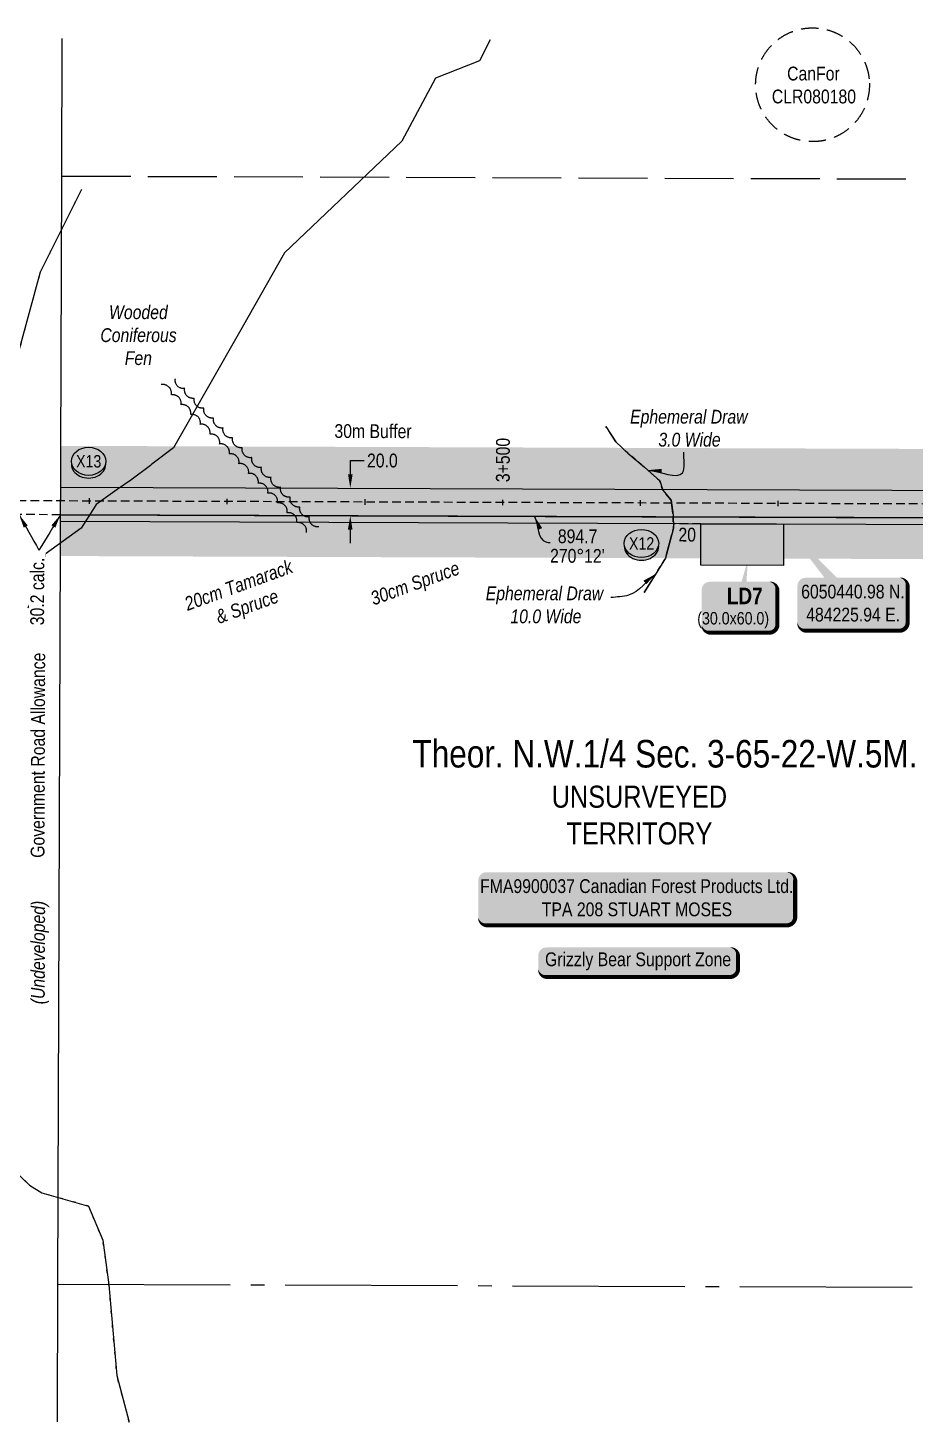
# Model space of a CAD drawing. Extents: x 482695 to 490591, y 6049436 to 6054495.
# Drawn here: x 483678 to 484321, y 6049789 to 6050801 of the extents above; entities that cross this region are included whole.
import ezdxf
from ezdxf.enums import TextEntityAlignment as Align

# ---------------------------------------------------------------- set-up
doc = ezdxf.new("R2010")
doc.units = 0
doc.header["$LTSCALE"] = 5
doc.header["$PDSIZE"] = 0.5
for name, pattern in [('0', [1, 1, 0]), ('foc-ACCESSROAD', [3.75, 2.5, -1.25]), ('foc-QUARTERLINE', [33, 25, -3, 2, -3]), ('foc-TIELINE', [1.875, 1.25, -0.625]), ('foc-TOPO-ephemeral', [6.25, 3.125, -0.625, 0.625, -0.625, 0.625, -0.625]), ('foc-TRAV', [1.875, 1.25, -0.625]), ('foc-UNSURVEYED', [12.5, 10, -2.5]), ('foc-WHEELTRACKS', [2, 0.4, -1.6])]:
    doc.linetypes.add(name, pattern=pattern)
doc.layers.get('Defpoints').update_dxf_attribs({"color": 9})
for name, color, linetype in [('C-SYMBOL', 7, 'Continuous'), ('CHAINAGE', 201, 'foc-TIELINE'), ('CHAINAGE-T', 201, 'Continuous'), ('DETAIL-T', 7, 'Continuous'), ('F-WS', 190, 'foc-ACCESSROAD'), ('L-AREAREQUIRED', 7, 'Continuous'), ('L-BD', 7, 'Continuous'), ('L-QSEC', 8, 'foc-QUARTERLINE'), ('L-ROAD-T', 7, 'Continuous'), ('L-SEC', 7, 'Continuous'), ('L-UNS-T', 3, 'Continuous'), ('L-USEC', 7, 'foc-UNSURVEYED'), ('P-BUFFER-H 30m', 51, 'Continuous'), ('P-BUFFER-T', 40, 'Continuous'), ('P-CROSSINGS', 250, 'Continuous'), ('P-PROPOSED', 10, 'Continuous'), ('P-PROPOSED-H', 21, 'Continuous'), ('P-TEMP-BLOCKS', 250, 'Continuous'), ('P-TEMP-H', 41, 'Continuous'), ('P-TEMP_WORKSPACE', 46, 'Continuous'), ('P-TRAV', 4, 'foc-TRAV'), ('P-TXT', 4, 'Continuous'), ('T-BUSH', 110, '0'), ('T-BUSH-T', 110, 'Continuous'), ('T-DRAW', 143, 'foc-TOPO-ephemeral'), ('T-TIE', 201, 'foc-TIELINE'), ('T-WATER', 160, 'Continuous'), ('T-WATER-P3', 160, 'foc-WHEELTRACKS'), ('WETLAND', 143, 'Continuous'), ('WETLAND-T', 146, 'Continuous')]:
    doc.layers.add(name, color=color, linetype=linetype)
for name, color, linetype, lineweight in [('F-WS-T', 190, 'Continuous', 9), ('T-TEXT', 48, 'Continuous', 18), ('T-TIE-T', 201, 'Continuous', 18)]:
    doc.layers.add(name, color=color, linetype=linetype, lineweight=lineweight)
doc.styles.add('100L', font='ARIALN.TTF', dxfattribs={"height": 11})
doc.styles.add('175L', font='ARIALN.TTF', dxfattribs={"height": 20})
doc.styles.add('80', font='ARIALN.TTF', dxfattribs={"height": 10})
doc.styles.add('80CG', font='ARIALN.TTF', dxfattribs={"height": 10})
doc.styles.add('80L', font='ARIALN.TTF', dxfattribs={"height": 10})
doc.styles.add('80LS', font='ARIALNI.TTF', dxfattribs={"height": 10})
doc.styles.add('BOLD', font='ARIALNB.TTF')
doc.styles.add('Crossing', font='ARIALN.TTF', dxfattribs={"height": 10})
doc.styles.add('foc-LtypeFont', font='ARIALN.TTF', dxfattribs={"height": 7.35})
doc.linetypes.add('foc-TOPO-flowdirection-NOLINE', pattern='A,0,[">",foc-LtypeFont,S=0.3,R=0,X=0,Y=-0.945],-20,[">",foc-LtypeFont,S=0.3,R=0,X=0,Y=-0.945],0', length=20)
doc.dimstyles.new('Compass 5 000', dxfattribs={"dimscale": 5, "dimtxt": 9, "dimasz": 2, "dimexe": 0.2, "dimexo": 0.0625, "dimgap": 0.5, "dimtad": 0, "dimtih": 1, "dimtoh": 1, "dimzin": 0, "dimdsep": 46, "dimtxsty": '80CG', "dimcen": 0.1, "dimse1": 1, "dimse2": 1, "dimclrd": 256, "dimclrt": 256, "dimaunit": 1, "dimadec": 4, "dimazin": 0, "dimtfac": 0.06, "dimtofl": 0, "dimtmove": 0, "dimatfit": 1, "dimfxl": 0.2, "dimtolj": 1, "dimtzin": 0, "dimlwd": -1, "dimarcsym": 0})

# ---------------------------------------------------------------- blocks, each defined once
blk = doc.blocks.new('*U453')
h = blk.add_hatch(color=255)
edge = h.paths.add_edge_path()
edge.add_line((-109, -20), (109, -20))
edge.add_arc((109, -14), 6, 270, 360)
edge.add_line((115, -14), (115, 12.5))
edge.add_arc((109, 12.5), 6, 0, 90)
edge.add_line((109, 18.5), (-109, 18.5))
edge.add_arc((-109, 12.5), 6, 90, 180)
edge.add_line((-115, 12.5), (-115, -14))
edge.add_arc((-109, -14), 6, 180, 270)
at = {"color": 44, "flags": 128}
blk.add_lwpolyline([(-109, -20, 3, 3, 0), (109, -20, 3, 3, 0.414214), (115, -14, 3, 3, 0), (115, 12.5, 3, 0, 0.414214), (109, 18.5, 0, 0, 0), (-109, 18.5, 0, 0, 0.414214), (-115, 12.5, 0, 0, 0), (-115, -14, 0, 3, 0.414214)], format="xyseb", close=True, dxfattribs=at)
at = {"color": 44, "style": '80'}
blk.add_attdef('ENTER_TEXT_001', (-36, -5), '', height=10, dxfattribs=at)
blk = doc.blocks.new('*U465')
h = blk.add_hatch(color=255)
edge = h.paths.add_edge_path()
edge.add_line((-66.5, -11.5), (66.5, -11.5))
edge.add_arc((66.5, -5.5), 6, 270, 360)
edge.add_line((72.5, -5.5), (72.5, 4))
edge.add_arc((66.5, 4), 6, 0, 90)
edge.add_line((66.5, 10), (-66.5, 10))
edge.add_arc((-66.5, 4), 6, 90, 180)
edge.add_line((-72.5, 4), (-72.5, -5.5))
edge.add_arc((-66.5, -5.5), 6, 180, 270)
at = {"color": 131, "flags": 128}
blk.add_lwpolyline([(-66.5, -11.5, 3, 3, 0), (66.5, -11.5, 3, 3, 0.414214), (72.5, -5.5, 3, 3, 0), (72.5, 4, 3, 0, 0.414214), (66.5, 10, 0, 0, 0), (-66.5, 10, 0, 0, 0.414214), (-72.5, 4, 0, 0, 0), (-72.5, -5.5, 0, 3, 0.414214)], format="xyseb", close=True, dxfattribs=at)
at = {"color": 131, "style": '80'}
blk.add_attdef('ENTER_TEXT_001', (-36, -5), '', height=10, dxfattribs=at)
blk = doc.blocks.new('*D496')
at = {"layer": 'Defpoints', "color": 0, "transparency": 16777216}
for p in [(483911.5, 6050467.1), (483931.5, 6050467), (483931.5, 6050447)]:
    blk.add_point(p, dxfattribs=at)
at = {"layer": 'P-TXT', "transparency": 16777216}
for p, q in [((483911.6, 6050477.1), (483911.6, 6050487.1)), ((483911.6, 6050487.1), (483921.6, 6050487.1)), ((483911.4, 6050437.1), (483911.4, 6050427.1))]:
    blk.add_line(p, q, dxfattribs=at)
for points in [[(483909.9, 6050477.1), (483913.2, 6050477.1), (483911.5, 6050467.1)], [(483909.8, 6050437.1), (483913.1, 6050437.1), (483911.5, 6050447.1)]]:
    blk.add_solid(points, dxfattribs=at)
at = {"layer": 'P-TXT', "transparency": 16777216, "insert": (483934.8, 6050487.1), "char_height": 10, "attachment_point": 5, "style": '80CG'}
blk.add_mtext('\\A1;20.0', dxfattribs=at)
blk = doc.blocks.new('xing2')
h = blk.add_hatch(color=50)
h.dxf.hatch_style = 1
edge = h.paths.add_edge_path()
edge.add_ellipse((0, 0), major_axis=(-12.5, 0), ratio=0.816297, start_angle=0, end_angle=360)
h = blk.add_hatch(color=250)
h.dxf.hatch_style = 1
edge = h.paths.add_edge_path()
edge.add_ellipse((0, -2), major_axis=(-12.5, 0), ratio=0.816297, start_angle=0, end_angle=180)
edge.add_line((12.5, -2), (12.5, 0))
edge.add_ellipse((0, 0), major_axis=(-12.5, 0), ratio=0.816297, start_angle=0, end_angle=180, ccw=False)
edge.add_line((-12.5, 0), (-12.5, -2))
at = {"color": 250}
blk.add_ellipse((0, 0), major_axis=(-12.5, 0), ratio=0.816297, dxfattribs=at)
blk.add_ellipse((0, -2), major_axis=(-12.5, 0), ratio=0.816297, start_param=0, end_param=3.141593, dxfattribs=at)
at = {"color": 250, "style": 'Crossing'}
blk.add_attdef('CROSSING', text='', height=9, dxfattribs=at).set_placement((0.1, 0), align=Align.MIDDLE_CENTER)
at = {"color": 250, "style": 'Crossing', "flags": 1}
for tag, p in [('OWNER', (0.1, -12.5)), ('DESCRIPTION', (0.1, -25.8)), ('LOCATION', (0.1, -39.3)), ('DWG_REF', (0.1, -52.8))]:
    blk.add_attdef(tag, text='', height=9, dxfattribs=at).set_placement(p, align=Align.MIDDLE_CENTER)
blk = doc.blocks.new('*U447')
at = {"true_color": 0xff8aff}
h = blk.add_hatch(color=211, dxfattribs=at)
edge = h.paths.add_edge_path()
edge.add_line((-21.5, -18.5), (21.5, -18.5))
edge.add_arc((21.5, -12.5), 6, 270, 360)
edge.add_line((27.5, -12.5), (27.5, 12.5))
edge.add_arc((21.5, 12.5), 6, 0, 90)
edge.add_line((21.5, 18.5), (-21.5, 18.5))
edge.add_arc((-21.5, 12.5), 6, 90, 180)
edge.add_line((-27.5, 12.5), (-27.5, -12.5))
edge.add_arc((-21.5, -12.5), 6, 180, 270)
at = {"flags": 128}
blk.add_lwpolyline([(6.1, 34.5, 0, 7.5, 0), (0, 0, 0, 0, 0)], format="xyseb", dxfattribs=at)
at = {"color": 250, "flags": 128}
blk.add_lwpolyline([(-21.5, -18.5, 3, 3, 0), (21.5, -18.5, 3, 3, 0.414214), (27.5, -12.5, 3, 3, 0), (27.5, 12.5, 3, 0, 0.414214), (21.5, 18.5, 0, 0, 0), (-21.5, 18.5, 0, 0, 0.414214), (-27.5, 12.5, 0, 0, 0), (-27.5, -12.5, 0, 3, 0.414214)], format="xyseb", close=True, dxfattribs=at)
at = {"color": 250}
for tag, p, height, style in [('TEMP_AREA_W1_001', (-9.2, 2.2), 12, 'BOLD'), ('ENTER_TEXT_001', (-30.7, -12.5), 9, '80')]:
    blk.add_attdef(tag, p, '', height=height, dxfattribs=dict(at, style=style))
blk = doc.blocks.new('*U576')
h = blk.add_hatch(color=254)
edge = h.paths.add_edge_path()
edge.add_line((-34, -20), (34, -20))
edge.add_arc((34, -14), 6, 270, 360)
edge.add_line((40, -14), (40, 12.5))
edge.add_arc((34, 12.5), 6, 0, 90)
edge.add_line((34, 18.5), (-34, 18.5))
edge.add_arc((-34, 12.5), 6, 90, 180)
edge.add_line((-40, 12.5), (-40, -14))
edge.add_arc((-34, -14), 6, 180, 270)
at = {"color": 1, "flags": 128}
blk.add_lwpolyline([(-50.1, 57.4, 0, 10, 0), (0, 0, 5, 5, 0)], format="xyseb", dxfattribs=at)
blk.add_lwpolyline([(-34, -20, 3, 3, 0), (34, -20, 3, 3, 0.414214), (40, -14, 3, 3, 0), (40, 12.5, 3, 0, 0.414214), (34, 18.5, 0, 0, 0), (-34, 18.5, 0, 0, 0.414214), (-40, 12.5, 0, 0, 0), (-40, -14, 0, 3, 0.414214)], format="xyseb", close=True, dxfattribs=at)
at = {"color": 1, "style": '80'}
blk.add_attdef('ENTER_TEXT_001', (-36, -5), '', height=10, dxfattribs=at)

msp = doc.modelspace()

# ---------------------------------------------------------------- hatches: boundary and pattern name
at = {"layer": 'P-BUFFER-H 30m'}
h = msp.add_hatch(color=256, dxfattribs=at)
h.dxf.hatch_style = 1
edge = h.paths.add_edge_path()
edge.add_line((483701.174, 6050417.85), (484554.397, 6050414.825))
edge.add_line((484554.397, 6050414.825), (485069.153, 6049984.901))
edge.add_line((485069.153, 6049984.901), (485069.974, 6049918.062))
edge.add_arc((485099.956, 6049918.43), 29.984, 180.704027, 269.493647)
edge.add_arc((485120.045, 6049910.465), 29.984, 227.248589, 270.086528)
edge.add_line((485120.09, 6049880.481), (485820.738, 6049881.539))
edge.add_line((485820.738, 6049881.539), (486001.967, 6049878.56))
edge.add_arc((486002.46, 6049908.54), 29.984, 269.058372, 270.046825)
edge.add_line((486002.484, 6049878.556), (486428.968, 6049878.905))
edge.add_line((486428.968, 6049878.905), (486427.804, 6049886.776))
edge.add_line((486427.804, 6049886.776), (486427.723, 6049889.042))
edge.add_line((486427.723, 6049889.042), (486407.259, 6049908.871))
edge.add_line((486407.259, 6049908.871), (486002.46, 6049908.54))
edge.add_line((486002.46, 6049908.54), (485820.962, 6049911.523))
edge.add_line((485820.962, 6049911.523), (485120.045, 6049910.465))
edge.add_line((485120.045, 6049910.465), (485119.947, 6049918.46))
edge.add_line((485119.947, 6049918.46), (485099.956, 6049918.43))
edge.add_line((485099.956, 6049918.43), (485098.965, 6049999.069))
edge.add_line((485098.965, 6049999.069), (484565.318, 6050444.77))
edge.add_line((484565.318, 6050444.77), (483701.28, 6050447.834))
edge.add_line((483701.28, 6050447.834), (483701.174, 6050417.85))
edge = h.paths.add_edge_path()
edge.add_line((486440.272, 6050491.951), (486481.5, 6050467.021))
edge.add_arc((486465.984, 6050441.363), 29.984, 0.03994, 58.838815, ccw=False)
edge.add_line((486495.968, 6050441.384), (486496.325, 6049930.194))
edge.add_line((486496.325, 6049930.194), (486496.742, 6049917.936))
edge.add_arc((486466.775, 6049916.915), 29.984, -89.953203, 1.950695, ccw=False)
edge.add_line((486466.8, 6049886.931), (486447.987, 6049886.916))
edge.add_line((486447.987, 6049886.916), (486447.739, 6049888.588))
edge.add_line((486447.739, 6049888.588), (486446.775, 6049916.899))
edge.add_line((486446.775, 6049916.899), (486466.775, 6049916.915))
edge.add_line((486466.775, 6049916.915), (486466.341, 6049929.673))
edge.add_line((486466.341, 6049929.673), (486465.984, 6050441.363))
edge.add_line((486465.984, 6050441.363), (486439.876, 6050457.151))
edge.add_line((486439.876, 6050457.151), (486440.272, 6050491.951))
edge = h.paths.add_edge_path()
edge.add_line((486430.345, 6050497.954), (486363.706, 6050538.25))
edge.add_line((486363.706, 6050538.25), (486249.434, 6050667.558))
edge.add_arc((486226.966, 6050647.703), 29.984, 41.467705, 131.467705)
edge.add_line((486207.11, 6050670.171), (486192.132, 6050656.934))
edge.add_line((486192.132, 6050656.934), (486211.987, 6050634.466))
edge.add_line((486211.987, 6050634.466), (486226.966, 6050647.703))
edge.add_line((486226.966, 6050647.703), (486344.271, 6050514.963))
edge.add_line((486344.271, 6050514.963), (486429.949, 6050463.154))
edge.add_line((486429.949, 6050463.154), (486430.345, 6050497.954))
edge = h.paths.add_edge_path()
edge.add_line((486333.543, 6050474.73), (486426.021, 6050418.809))
edge.add_line((486426.021, 6050418.809), (486426.357, 6049936.872))
edge.add_line((486426.357, 6049936.872), (486002.454, 6049936.526))
edge.add_line((486002.454, 6049936.526), (485850.11, 6049937.075))
edge.add_line((485850.11, 6049937.075), (485822.158, 6049939.51))
edge.add_line((485822.158, 6049939.51), (485127.697, 6049938.462))
edge.add_line((485127.697, 6049938.462), (485126.434, 6050041.237))
edge.add_line((485126.434, 6050041.237), (485146.14, 6050024.779))
edge.add_arc((485126.919, 6050001.766), 29.984, 0.704027, 50.131421, ccw=False)
edge.add_line((485156.901, 6050002.134), (485157.315, 6049968.491))
edge.add_line((485157.315, 6049968.491), (485822.112, 6049969.494))
edge.add_arc((485822.158, 6049939.51), 29.984, 85.02015, 90.086528, ccw=False)
edge.add_line((485824.76, 6049969.381), (485851.419, 6049967.058))
edge.add_line((485851.419, 6049967.058), (486002.496, 6049966.51))
edge.add_line((486002.496, 6049966.51), (486396.352, 6049966.867))
edge.add_line((486396.352, 6049966.867), (486396.049, 6050401.893))
edge.add_line((486396.049, 6050401.893), (486310.003, 6050453.924))
edge.add_line((486310.003, 6050453.924), (486333.543, 6050474.73))
edge = h.paths.add_edge_path()
edge.add_line((483701.351, 6050467.824), (483701.458, 6050497.808))
edge.add_line((483701.458, 6050497.808), (484572.705, 6050494.718))
edge.add_arc((484572.598, 6050464.734), 29.984, 50.131421, 89.796805, ccw=False)
edge.add_line((484591.819, 6050487.747), (485118.355, 6050047.985))
edge.add_line((485118.355, 6050047.985), (485118.84, 6050008.514))
edge.add_line((485118.84, 6050008.514), (484572.598, 6050464.734))
edge.add_line((484572.598, 6050464.734), (483701.351, 6050467.824))
h.paths.add_polyline_path([(483671.192, 6050467.931), (483671.298, 6050497.915), (483296.617, 6050499.243), (483293.284, 6050469.271)])
edge = h.paths.add_edge_path()
edge.add_line((483317.885, 6050419.21), (483671.015, 6050417.957))
edge.add_line((483671.015, 6050417.957), (483671.121, 6050447.941))
edge.add_line((483671.121, 6050447.941), (483291.061, 6050449.289))
edge.add_line((483291.061, 6050449.289), (483279.2, 6050342.647))
edge.add_line((483279.2, 6050342.647), (483099.93, 6050362.561))
edge.add_arc((483129.733, 6050359.271), 29.984, 173.699966, 263.653572)
edge.add_line((483126.419, 6050329.47), (483275.885, 6050312.846))
edge.add_arc((483279.2, 6050342.647), 29.984, 263.653582, 353.653354)
edge.add_line((483309, 6050339.332), (483317.885, 6050419.21))
at = {"layer": 'P-PROPOSED-H'}
h = msp.add_hatch(color=256, dxfattribs=at)
h.dxf.hatch_style = 1
h.paths.add_polyline_path([(486466.775, 6049916.915), (486002.426, 6049916.536), (485849.204, 6049917.088), (485821.303, 6049919.52), (485099.956, 6049918.43), (485098.965, 6049999.069), (484565.318, 6050444.77), (483701.28, 6050447.834), (483701.351, 6050467.824), (484572.598, 6050464.734), (485118.84, 6050008.514), (485119.701, 6049938.449), (485822.158, 6049939.51), (485850.11, 6049937.075), (486002.454, 6049936.526), (486446.346, 6049936.888), (486446.003, 6050430.086), (486331.314, 6050499.437), (486211.987, 6050634.466), (486226.966, 6050647.703), (486344.271, 6050514.963), (486465.984, 6050441.363), (486466.341, 6049929.673)])
at = {"layer": 'P-TEMP-H'}
h = msp.add_hatch(color=256, dxfattribs=at)
h.dxf.hatch_style = 1
h.paths.add_polyline_path([(485119.954, 6049913.463), (485095.02, 6049913.425), (485094.214, 6049979.019), (485093.997, 6049996.707), (485080.42, 6050008.047), (484577.457, 6050428.121), (484563.498, 6050439.779), (484545.311, 6050439.844), (483701.263, 6050442.837), (483701.28, 6050447.834), (484545.328, 6050444.841), (484565.318, 6050444.77), (484580.66, 6050431.956), (485083.623, 6050011.882), (485098.965, 6049999.069), (485099.211, 6049979.081), (485099.956, 6049918.43), (485119.947, 6049918.46)])
h = msp.add_hatch(color=256, dxfattribs=at)
h.dxf.hatch_style = 1
h.paths.add_polyline_path([(484165.972, 6050441.189), (484225.94, 6050440.976), (484225.834, 6050410.992), (484165.866, 6050411.205)])
h = msp.add_hatch(color=256, dxfattribs=at)
h.dxf.hatch_style = 1
h.paths.add_polyline_path([(484165.972, 6050441.189), (484225.94, 6050440.976), (484225.834, 6050410.992), (484165.866, 6050411.205)])

# ---------------------------------------------------------------- linework, layer by layer
at = {"layer": 'CHAINAGE'}
for p, q in [((483722.079, 6050459.754), (483722.065, 6050455.757)), ((483822.026, 6050459.4), (483822.012, 6050455.402)), ((483921.973, 6050459.045), (483921.959, 6050455.048)), ((484021.919, 6050458.691), (484021.905, 6050454.693)), ((484121.866, 6050458.337), (484121.852, 6050454.339)), ((484221.813, 6050457.982), (484221.799, 6050453.984))]:
    msp.add_line(p, q, dxfattribs=at)
at = {"layer": 'CHAINAGE', "flags": 128}
msp.add_lwpolyline([(486219.476, 6050641.084), (486337.793, 6050507.2), (486455.993, 6050435.725), (486456.348, 6049926.902), (486002.44, 6049926.531), (485849.657, 6049927.082), (485821.731, 6049929.515), (485109.829, 6049928.44), (485108.903, 6050003.791), (484568.958, 6050454.752), (483262.015, 6050459.387), (483252.714, 6050375.762), (483142.771, 6050387.99), (483147.452, 6050429.254)], dxfattribs=at)
at = {"layer": 'F-WS', "flags": 128}
msp.add_lwpolyline([(484288.197, 6050761.049), (484288.206, 6050760.689), (484288.212, 6050760.329), (484288.214, 6050759.968), (484288.213, 6050759.608), (484288.209, 6050759.248), (484288.202, 6050758.888), (484288.192, 6050758.528), (484288.179, 6050758.167), (484288.162, 6050757.808), (484288.143, 6050757.448), (484288.12, 6050757.089), (484288.094, 6050756.729), (484288.065, 6050756.37), (484288.033, 6050756.011), (484287.998, 6050755.652), (484287.959, 6050755.294), (484287.917, 6050754.936), (484287.873, 6050754.579), (484287.825, 6050754.222), (484287.774, 6050753.865), (484287.72, 6050753.508), (484287.663, 6050753.153), (484287.603, 6050752.798), (484287.54, 6050752.443), (484287.473, 6050752.089), (484287.404, 6050751.736), (484287.331, 6050751.383), (484287.256, 6050751.03), (484287.177, 6050750.679), (484287.095, 6050750.328), (484287.01, 6050749.977), (484286.922, 6050749.628), (484286.831, 6050749.279), (484286.738, 6050748.932), (484286.641, 6050748.584), (484286.541, 6050748.239), (484286.437, 6050747.893), (484286.332, 6050747.549), (484286.223, 6050747.206), (484286.11, 6050746.863), (484285.995, 6050746.522), (484285.877, 6050746.182), (484285.756, 6050745.842), (484285.632, 6050745.504), (484285.506, 6050745.166), (484285.376, 6050744.831), (484285.243, 6050744.495), (484285.107, 6050744.162), (484284.969, 6050743.829), (484284.827, 6050743.498), (484284.683, 6050743.168), (484284.536, 6050742.839), (484284.385, 6050742.511), (484284.233, 6050742.185), (484284.077, 6050741.86), (484283.918, 6050741.537), (484283.757, 6050741.215), (484283.593, 6050740.894), (484283.426, 6050740.575), (484283.256, 6050740.257), (484283.083, 6050739.941), (484282.908, 6050739.626), (484282.73, 6050739.313), (484282.549, 6050739.001), (484282.365, 6050738.691), (484282.179, 6050738.383), (484281.99, 6050738.076), (484281.799, 6050737.77), (484281.604, 6050737.467), (484281.408, 6050737.165), (484281.208, 6050736.866), (484281.006, 6050736.567), (484280.801, 6050736.271), (484280.594, 6050735.976), (484280.384, 6050735.683), (484280.172, 6050735.392), (484279.957, 6050735.103), (484279.74, 6050734.816), (484279.52, 6050734.531), (484279.297, 6050734.247), (484279.073, 6050733.965), (484278.845, 6050733.686), (484278.615, 6050733.408), (484278.383, 6050733.133), (484278.149, 6050732.859), (484277.912, 6050732.588), (484277.672, 6050732.319), (484277.431, 6050732.051), (484277.187, 6050731.786), (484276.941, 6050731.523), (484276.692, 6050731.263), (484276.441, 6050731.004), (484276.188, 6050730.747), (484275.933, 6050730.493), (484275.675, 6050730.241), (484275.415, 6050729.991), (484275.154, 6050729.744), (484274.89, 6050729.499), (484274.624, 6050729.256), (484274.356, 6050729.015), (484274.085, 6050728.777), (484273.813, 6050728.542), (484273.538, 6050728.308), (484273.262, 6050728.077), (484272.983, 6050727.848), (484272.703, 6050727.622), (484272.42, 6050727.399), (484272.136, 6050727.177), (484271.85, 6050726.958), (484271.562, 6050726.743), (484271.271, 6050726.529), (484270.98, 6050726.317), (484270.686, 6050726.109), (484270.39, 6050725.903), (484270.093, 6050725.7), (484269.794, 6050725.499), (484269.493, 6050725.3), (484269.19, 6050725.105), (484268.886, 6050724.912), (484268.58, 6050724.721), (484268.272, 6050724.534), (484267.963, 6050724.349), (484267.653, 6050724.167), (484267.34, 6050723.987), (484267.026, 6050723.811), (484266.711, 6050723.637), (484266.394, 6050723.465), (484266.075, 6050723.297), (484265.755, 6050723.131), (484265.434, 6050722.968), (484265.111, 6050722.808), (484264.787, 6050722.651), (484264.462, 6050722.496), (484264.135, 6050722.345), (484263.807, 6050722.196), (484263.477, 6050722.051), (484263.146, 6050721.907), (484262.815, 6050721.767), (484262.482, 6050721.63), (484262.147, 6050721.496), (484261.812, 6050721.364), (484261.475, 6050721.236), (484261.137, 6050721.11), (484260.798, 6050720.988), (484260.458, 6050720.868), (484260.117, 6050720.752), (484259.776, 6050720.638), (484259.433, 6050720.528), (484259.089, 6050720.42), (484258.744, 6050720.315), (484258.399, 6050720.214), (484258.052, 6050720.115), (484257.704, 6050720.019), (484257.357, 6050719.927), (484257.007, 6050719.837), (484256.657, 6050719.751), (484256.307, 6050719.668), (484255.956, 6050719.588), (484255.604, 6050719.51), (484255.251, 6050719.436), (484254.898, 6050719.365), (484254.545, 6050719.297), (484254.19, 6050719.232), (484253.835, 6050719.17), (484253.479, 6050719.112), (484253.124, 6050719.055), (484252.767, 6050719.004), (484252.41, 6050718.954), (484252.053, 6050718.908), (484251.695, 6050718.864), (484251.337, 6050718.825), (484250.979, 6050718.787), (484250.62, 6050718.754), (484250.261, 6050718.723), (484249.902, 6050718.695), (484249.542, 6050718.671), (484249.183, 6050718.65), (484248.823, 6050718.632), (484248.463, 6050718.616), (484248.103, 6050718.605), (484247.743, 6050718.596), (484247.382, 6050718.591), (484247.022, 6050718.588), (484246.662, 6050718.589), (484246.301, 6050718.593), (484245.941, 6050718.6), (484245.581, 6050718.61), (484245.221, 6050718.623), (484244.861, 6050718.64), (484244.502, 6050718.66), (484244.142, 6050718.682), (484243.782, 6050718.708), (484243.423, 6050718.737), (484243.065, 6050718.769), (484242.706, 6050718.804), (484242.348, 6050718.843), (484241.99, 6050718.884), (484241.632, 6050718.929), (484241.275, 6050718.977), (484240.919, 6050719.028), (484240.563, 6050719.082), (484240.207, 6050719.139), (484239.852, 6050719.199), (484239.497, 6050719.263), (484239.143, 6050719.329), (484238.789, 6050719.398), (484238.436, 6050719.471), (484238.084, 6050719.547), (484237.733, 6050719.625), (484237.382, 6050719.707), (484237.031, 6050719.792), (484236.682, 6050719.88), (484236.334, 6050719.971), (484235.985, 6050720.065), (484235.639, 6050720.162), (484235.293, 6050720.262), (484234.947, 6050720.365), (484234.603, 6050720.471), (484234.259, 6050720.58), (484233.917, 6050720.692), (484233.576, 6050720.807), (484233.235, 6050720.925), (484232.896, 6050721.046), (484232.558, 6050721.17), (484232.221, 6050721.297), (484231.884, 6050721.426), (484231.549, 6050721.56), (484231.215, 6050721.695), (484230.883, 6050721.833), (484230.552, 6050721.975), (484230.222, 6050722.119), (484229.893, 6050722.267), (484229.565, 6050722.417), (484229.239, 6050722.57), (484228.914, 6050722.725), (484228.591, 6050722.884), (484228.269, 6050723.046), (484227.948, 6050723.21), (484227.629, 6050723.377), (484227.311, 6050723.546), (484226.994, 6050723.719), (484226.68, 6050723.895), (484226.367, 6050724.072), (484226.055, 6050724.254), (484225.745, 6050724.437), (484225.436, 6050724.623), (484225.13, 6050724.812), (484224.825, 6050725.004), (484224.521, 6050725.198), (484224.219, 6050725.395), (484223.919, 6050725.594), (484223.621, 6050725.796), (484223.324, 6050726.001), (484223.03, 6050726.208), (484222.737, 6050726.418), (484222.446, 6050726.63), (484222.157, 6050726.845), (484221.869, 6050727.063), (484221.584, 6050727.283), (484221.3, 6050727.505), (484221.019, 6050727.73), (484220.74, 6050727.957), (484220.462, 6050728.187), (484220.187, 6050728.419), (484219.913, 6050728.653), (484219.642, 6050728.89), (484219.372, 6050729.13), (484219.105, 6050729.371), (484218.84, 6050729.615), (484218.577, 6050729.862), (484218.316, 6050730.11), (484218.058, 6050730.361), (484217.801, 6050730.614), (484217.547, 6050730.87), (484217.295, 6050731.127), (484217.045, 6050731.387), (484216.798, 6050731.648), (484216.553, 6050731.913), (484216.31, 6050732.178), (484216.069, 6050732.447), (484215.831, 6050732.717), (484215.595, 6050732.989), (484215.362, 6050733.264), (484215.131, 6050733.541), (484214.902, 6050733.819), (484214.676, 6050734.099), (484214.452, 6050734.382), (484214.231, 6050734.666), (484214.012, 6050734.953), (484213.796, 6050735.241), (484213.582, 6050735.531), (484213.371, 6050735.823), (484213.163, 6050736.116), (484212.957, 6050736.412), (484212.753, 6050736.709), (484212.552, 6050737.009), (484212.354, 6050737.309), (484212.158, 6050737.612), (484211.965, 6050737.917), (484211.775, 6050738.222), (484211.587, 6050738.53), (484211.403, 6050738.839), (484211.22, 6050739.15), (484211.041, 6050739.462), (484210.864, 6050739.776), (484210.69, 6050740.092), (484210.519, 6050740.408), (484210.351, 6050740.727), (484210.185, 6050741.047), (484210.022, 6050741.369), (484209.862, 6050741.691), (484209.704, 6050742.015), (484209.55, 6050742.341), (484209.398, 6050742.668), (484209.25, 6050742.996), (484209.104, 6050743.325), (484208.961, 6050743.656), (484208.821, 6050743.988), (484208.684, 6050744.321), (484208.549, 6050744.655), (484208.418, 6050744.991), (484208.289, 6050745.327), (484208.164, 6050745.665), (484208.042, 6050746.004), (484207.922, 6050746.344), (484207.805, 6050746.685), (484207.692, 6050747.026), (484207.581, 6050747.37), (484207.474, 6050747.713), (484207.369, 6050748.058), (484207.267, 6050748.404), (484207.169, 6050748.75), (484207.073, 6050749.097), (484206.981, 6050749.446), (484206.891, 6050749.795), (484206.805, 6050750.144), (484206.721, 6050750.495), (484206.641, 6050750.846), (484206.564, 6050751.198), (484206.49, 6050751.551), (484206.419, 6050751.904), (484206.351, 6050752.258), (484206.286, 6050752.612), (484206.224, 6050752.967), (484206.165, 6050753.323), (484206.11, 6050753.679), (484206.057, 6050754.035), (484206.008, 6050754.392), (484205.961, 6050754.749), (484205.918, 6050755.107), (484205.878, 6050755.465), (484205.841, 6050755.823), (484205.808, 6050756.182), (484205.777, 6050756.541), (484205.749, 6050756.901), (484205.725, 6050757.26), (484205.704, 6050757.619), (484205.685, 6050757.979), (484205.67, 6050758.339), (484205.659, 6050758.699), (484205.65, 6050759.06), (484205.645, 6050759.42), (484205.642, 6050759.78), (484205.643, 6050760.141), (484205.647, 6050760.5), (484205.654, 6050760.861), (484205.664, 6050761.221), (484205.678, 6050761.581), (484205.694, 6050761.941), (484205.713, 6050762.301), (484205.736, 6050762.66), (484205.762, 6050763.02), (484205.791, 6050763.379), (484205.823, 6050763.737), (484205.858, 6050764.096), (484205.897, 6050764.454), (484205.938, 6050764.812), (484205.983, 6050765.17), (484206.031, 6050765.527), (484206.082, 6050765.884), (484206.136, 6050766.24), (484206.193, 6050766.595), (484206.253, 6050766.951), (484206.316, 6050767.306), (484206.383, 6050767.659), (484206.452, 6050768.013), (484206.525, 6050768.366), (484206.6, 6050768.718), (484206.679, 6050769.07), (484206.761, 6050769.421), (484206.846, 6050769.771), (484206.934, 6050770.121), (484207.025, 6050770.469), (484207.119, 6050770.817), (484207.215, 6050771.163), (484207.316, 6050771.51), (484207.419, 6050771.855), (484207.525, 6050772.2), (484207.634, 6050772.543), (484207.746, 6050772.885), (484207.861, 6050773.227), (484207.979, 6050773.567), (484208.1, 6050773.906), (484208.224, 6050774.245), (484208.35, 6050774.582), (484208.48, 6050774.918), (484208.613, 6050775.253), (484208.749, 6050775.587), (484208.887, 6050775.919), (484209.029, 6050776.251), (484209.173, 6050776.581), (484209.32, 6050776.909), (484209.471, 6050777.237), (484209.623, 6050777.564), (484209.779, 6050777.888), (484209.938, 6050778.212), (484210.099, 6050778.534), (484210.264, 6050778.854), (484210.431, 6050779.174), (484210.6, 6050779.491), (484210.773, 6050779.807), (484210.948, 6050780.123), (484211.126, 6050780.436), (484211.307, 6050780.747), (484211.491, 6050781.058), (484211.677, 6050781.366), (484211.866, 6050781.673), (484212.057, 6050781.978), (484212.251, 6050782.281), (484212.448, 6050782.583), (484212.648, 6050782.883), (484212.85, 6050783.181), (484213.054, 6050783.478), (484213.262, 6050783.772), (484213.472, 6050784.065), (484213.684, 6050784.357), (484213.899, 6050784.646), (484214.116, 6050784.933), (484214.336, 6050785.218), (484214.559, 6050785.501), (484214.784, 6050785.783), (484215.011, 6050786.063), (484215.241, 6050786.34), (484215.473, 6050786.616), (484215.707, 6050786.889), (484215.945, 6050787.161), (484216.184, 6050787.43), (484216.425, 6050787.697), (484216.669, 6050787.962), (484216.915, 6050788.226), (484217.164, 6050788.486), (484217.415, 6050788.745), (484217.668, 6050789.001), (484217.923, 6050789.256), (484218.181, 6050789.508), (484218.44, 6050789.757), (484218.703, 6050790.005), (484218.966, 6050790.25), (484219.233, 6050790.492), (484219.501, 6050790.733), (484219.771, 6050790.972), (484220.044, 6050791.208), (484220.318, 6050791.441), (484220.595, 6050791.672), (484220.873, 6050791.9), (484221.153, 6050792.126), (484221.436, 6050792.35), (484221.72, 6050792.571), (484222.006, 6050792.79), (484222.294, 6050793.006), (484222.584, 6050793.22), (484222.877, 6050793.431), (484223.17, 6050793.64), (484223.466, 6050793.846), (484223.763, 6050794.049), (484224.062, 6050794.25), (484224.363, 6050794.448), (484224.666, 6050794.644), (484224.97, 6050794.837), (484225.276, 6050795.027), (484225.584, 6050795.215), (484225.893, 6050795.4), (484226.203, 6050795.582), (484226.516, 6050795.762), (484226.83, 6050795.938), (484227.145, 6050796.112), (484227.462, 6050796.283), (484227.781, 6050796.452), (484228.101, 6050796.618), (484228.422, 6050796.78), (484228.745, 6050796.941), (484229.069, 6050797.098), (484229.394, 6050797.252), (484229.721, 6050797.404), (484230.049, 6050797.553), (484230.379, 6050797.699), (484230.71, 6050797.841), (484231.042, 6050797.981), (484231.375, 6050798.119), (484231.709, 6050798.253), (484232.044, 6050798.384), (484232.381, 6050798.513), (484232.719, 6050798.638), (484233.058, 6050798.76), (484233.398, 6050798.88), (484233.739, 6050798.997), (484234.08, 6050799.11), (484234.423, 6050799.221), (484234.767, 6050799.329), (484235.112, 6050799.433), (484235.457, 6050799.535), (484235.804, 6050799.633), (484236.152, 6050799.729), (484236.5, 6050799.822), (484236.849, 6050799.911), (484237.199, 6050799.997), (484237.549, 6050800.081), (484237.9, 6050800.161), (484238.252, 6050800.238), (484238.605, 6050800.313), (484238.958, 6050800.384), (484239.312, 6050800.452), (484239.666, 6050800.516), (484240.021, 6050800.578), (484240.377, 6050800.637), (484240.733, 6050800.693), (484241.089, 6050800.746), (484241.446, 6050800.795), (484241.803, 6050800.841), (484242.161, 6050800.884), (484242.519, 6050800.924), (484242.877, 6050800.961), (484243.236, 6050800.995), (484243.595, 6050801.025), (484243.954, 6050801.053), (484244.313, 6050801.077), (484244.673, 6050801.099), (484245.033, 6050801.117), (484245.393, 6050801.132), (484245.753, 6050801.144), (484246.113, 6050801.152), (484246.474, 6050801.158), (484246.834, 6050801.16), (484247.194, 6050801.159), (484247.554, 6050801.155), (484247.915, 6050801.148), (484248.275, 6050801.138), (484248.635, 6050801.125), (484248.995, 6050801.109), (484249.355, 6050801.089), (484249.714, 6050801.066), (484250.073, 6050801.04), (484250.432, 6050801.011), (484250.792, 6050800.979), (484251.15, 6050800.944), (484251.508, 6050800.905), (484251.866, 6050800.864), (484252.224, 6050800.82), (484252.581, 6050800.772), (484252.937, 6050800.721), (484253.293, 6050800.667), (484253.649, 6050800.609), (484254.004, 6050800.549), (484254.359, 6050800.486), (484254.713, 6050800.42), (484255.067, 6050800.35), (484255.42, 6050800.277), (484255.772, 6050800.202), (484256.123, 6050800.123), (484256.474, 6050800.042), (484256.825, 6050799.957), (484257.174, 6050799.868), (484257.523, 6050799.777), (484257.871, 6050799.684), (484258.217, 6050799.587), (484258.563, 6050799.487), (484258.909, 6050799.384), (484259.253, 6050799.278), (484259.597, 6050799.169), (484259.939, 6050799.056), (484260.28, 6050798.942), (484260.621, 6050798.824), (484260.96, 6050798.702), (484261.298, 6050798.578), (484261.636, 6050798.452), (484261.972, 6050798.322), (484262.307, 6050798.189), (484262.64, 6050798.053), (484262.973, 6050797.915), (484263.304, 6050797.773), (484263.635, 6050797.629), (484263.963, 6050797.482), (484264.291, 6050797.332), (484264.617, 6050797.179), (484264.942, 6050797.023), (484265.265, 6050796.865), (484265.588, 6050796.703), (484265.908, 6050796.539), (484266.228, 6050796.372), (484266.545, 6050796.202), (484266.861, 6050796.029), (484267.176, 6050795.854), (484267.49, 6050795.676), (484267.801, 6050795.495), (484268.111, 6050795.311), (484268.419, 6050795.125), (484268.726, 6050794.937), (484269.032, 6050794.745), (484269.335, 6050794.551), (484269.637, 6050794.354), (484269.937, 6050794.154), (484270.235, 6050793.952), (484270.531, 6050793.747), (484270.826, 6050793.54), (484271.119, 6050793.33), (484271.41, 6050793.118), (484271.699, 6050792.903), (484271.986, 6050792.686), (484272.272, 6050792.466), (484272.555, 6050792.244), (484272.837, 6050792.019), (484273.116, 6050791.791), (484273.394, 6050791.562), (484273.67, 6050791.329), (484273.943, 6050791.095), (484274.214, 6050790.858), (484274.484, 6050790.619), (484274.751, 6050790.377), (484275.016, 6050790.133), (484275.279, 6050789.887), (484275.54, 6050789.638), (484275.799, 6050789.387), (484276.055, 6050789.135), (484276.309, 6050788.879), (484276.561, 6050788.622), (484276.811, 6050788.362), (484277.058, 6050788.1), (484277.304, 6050787.836), (484277.547, 6050787.57), (484277.787, 6050787.301), (484278.025, 6050787.031), (484278.261, 6050786.759), (484278.494, 6050786.484), (484278.725, 6050786.208), (484278.954, 6050785.93), (484279.18, 6050785.649), (484279.404, 6050785.367), (484279.625, 6050785.083), (484279.844, 6050784.796), (484280.06, 6050784.508), (484280.274, 6050784.217), (484280.485, 6050783.926), (484280.694, 6050783.632), (484280.9, 6050783.337), (484281.103, 6050783.039), (484281.304, 6050782.74), (484281.502, 6050782.439), (484281.698, 6050782.136), (484281.891, 6050781.832), (484282.081, 6050781.526), (484282.268, 6050781.219), (484282.453, 6050780.91), (484282.636, 6050780.599), (484282.815, 6050780.286), (484282.992, 6050779.972), (484283.166, 6050779.657), (484283.337, 6050779.34), (484283.506, 6050779.022), (484283.671, 6050778.702), (484283.834, 6050778.38), (484283.994, 6050778.057), (484284.151, 6050777.733), (484284.306, 6050777.408), (484284.458, 6050777.081), (484284.606, 6050776.753), (484284.752, 6050776.424), (484284.895, 6050776.093), (484285.035, 6050775.761), (484285.172, 6050775.428), (484285.307, 6050775.093), (484285.438, 6050774.758), (484285.567, 6050774.421), (484285.692, 6050774.084), (484285.814, 6050773.744), (484285.934, 6050773.404), (484286.051, 6050773.064), (484286.164, 6050772.722), (484286.275, 6050772.379), (484286.383, 6050772.035), (484286.487, 6050771.69), (484286.589, 6050771.345), (484286.687, 6050770.998), (484286.783, 6050770.65), (484286.875, 6050770.303), (484286.965, 6050769.953), (484287.051, 6050769.604), (484287.135, 6050769.253), (484287.215, 6050768.902), (484287.292, 6050768.55), (484287.366, 6050768.198), (484287.437, 6050767.844), (484287.505, 6050767.491), (484287.57, 6050767.137), (484287.632, 6050766.781), (484287.691, 6050766.426), (484287.746, 6050766.07), (484287.799, 6050765.714), (484287.849, 6050765.357), (484287.895, 6050764.999), (484287.938, 6050764.641), (484287.978, 6050764.284), (484288.015, 6050763.925), (484288.049, 6050763.566), (484288.079, 6050763.207), (484288.107, 6050762.848), (484288.131, 6050762.488), (484288.152, 6050762.129), (484288.17, 6050761.769), (484288.185, 6050761.409), (484288.197, 6050761.049)], close=True, dxfattribs=at)
at = {"layer": 'L-QSEC', "flags": 128}
msp.add_lwpolyline([(483699.298, 6049889.364), (484459.077, 6049886.775)], dxfattribs=at)
at = {"layer": 'L-SEC', "flags": 128}
msp.add_lwpolyline([(483698.943, 6049789.455), (483699.298, 6049889.359), (483700.726, 6050291.484), (483702.152, 6050693.609), (483702.507, 6050793.561)], dxfattribs=at)
at = {"layer": 'L-USEC', "flags": 128}
msp.add_lwpolyline([(483702.152, 6050693.613), (484496.406, 6050690.897)], dxfattribs=at)
at = {"layer": 'P-PROPOSED'}
msp.add_lwpolyline([(486466.775, 6049916.915), (486002.426, 6049916.536), (485849.204, 6049917.088), (485821.303, 6049919.52), (485099.956, 6049918.43), (485098.965, 6049999.069), (484565.318, 6050444.77), (483701.28, 6050447.834), (483701.351, 6050467.824), (484572.598, 6050464.734), (485118.84, 6050008.514), (485119.701, 6049938.449), (485822.158, 6049939.51), (485850.11, 6049937.075), (486002.454, 6049936.526), (486446.346, 6049936.888), (486446.003, 6050430.086), (486331.314, 6050499.437), (486211.987, 6050634.466), (486226.966, 6050647.703), (486344.271, 6050514.963), (486465.984, 6050441.363), (486466.341, 6049929.673)], close=True, dxfattribs=at)
at = {"layer": 'P-TEMP_WORKSPACE'}
for points in [[(485119.954, 6049913.463), (485095.02, 6049913.425), (485094.214, 6049979.019), (485093.997, 6049996.707), (485080.42, 6050008.047), (484577.457, 6050428.121), (484563.498, 6050439.779), (484545.311, 6050439.844), (483701.263, 6050442.837), (483701.28, 6050447.834), (484545.328, 6050444.841), (484565.318, 6050444.77), (484580.66, 6050431.956), (485083.623, 6050011.882), (485098.965, 6049999.069), (485099.211, 6049979.081), (485099.956, 6049918.43), (485119.947, 6049918.46)], [(484165.972, 6050441.189), (484225.94, 6050440.976), (484225.834, 6050410.992), (484165.866, 6050411.205)]]:
    msp.add_lwpolyline(points, close=True, dxfattribs=at)
at = {"layer": 'P-TRAV'}
msp.add_line((483701.28, 6050447.834), (483671.121, 6050447.941), dxfattribs=at)
at = {"layer": 'T-BUSH', "flags": 128}
for points in [[(483879.706, 6050434.953, 0.52056705), (483872.704, 6050442.086, 0.52056705), (483865.702, 6050449.218, 0.52056705), (483858.7, 6050456.35, 0.52056705), (483851.699, 6050463.483, 0.52056705), (483844.697, 6050470.615, 0.52056705), (483837.695, 6050477.747, 0.52056705), (483830.693, 6050484.879, 0.52056705), (483823.691, 6050492.012, 0.52056705), (483816.69, 6050499.144, 0.52056705), (483809.688, 6050506.276, 0.52056705), (483802.686, 6050513.409, 0.52056705), (483795.684, 6050520.541, 0.52056705), (483788.683, 6050527.673, 0.52056705), (483781.681, 6050534.806, 0.52056705), (483774.307, 6050542.317, 0.52056705)], [(483888.797, 6050439.08, -0.52056705), (483881.837, 6050446.254, -0.52056705), (483874.877, 6050453.427, -0.52056705), (483867.917, 6050460.6, -0.52056705), (483860.957, 6050467.773, -0.52056705), (483853.997, 6050474.946, -0.52056705), (483847.037, 6050482.119, -0.52056705), (483840.077, 6050489.292, -0.52056705), (483833.117, 6050496.465, -0.52056705), (483826.157, 6050503.639, -0.52056705), (483819.197, 6050510.812, -0.52056705), (483812.237, 6050517.985, -0.52056705), (483805.278, 6050525.158, -0.52056705), (483798.318, 6050532.331, -0.52056705), (483791.358, 6050539.504, -0.52056705), (483784.607, 6050546.462, -0.52056705)]]:
    msp.add_lwpolyline(points, format="xyb", dxfattribs=at)
at = {"layer": 'T-DRAW', "linetype": 'foc-TOPO-flowdirection-NOLINE', "flags": 128}
msp.add_lwpolyline([(484097.024, 6050511.797), (484104.317, 6050500.813), (484112.836, 6050492.624), (484125.004, 6050482.411), (484136.032, 6050472.348), (484138.341, 6050465.706), (484144.319, 6050458.318), (484145.762, 6050447.523), (484145.961, 6050438.089), (484140.302, 6050416.28), (484124.849, 6050391.48)], dxfattribs=at)
at = {"layer": 'T-DRAW', "flags": 128}
msp.add_lwpolyline([(484124.849, 6050391.48), (484140.302, 6050416.28), (484145.961, 6050438.089), (484145.762, 6050447.523), (484144.319, 6050458.318), (484138.341, 6050465.706), (484136.032, 6050472.348), (484125.004, 6050482.411), (484112.836, 6050492.624), (484104.317, 6050500.813), (484097.024, 6050511.797)], dxfattribs=at)
at = {"layer": 'T-TIE'}
msp.add_line((484165.972, 6050441.189), (484145.894, 6050441.26), dxfattribs=at)
at = {"layer": 'T-WATER-P3', "flags": 128}
for points in [[(483716.381, 6050683.812), (483686.542, 6050623.897), (483669.415, 6050560.817), (483666.572, 6050554.054), (483657.648, 6050541.05), (483650.888, 6050536.725), (483615.868, 6050508.45)], [(483751.121, 6049789.275), (483742.132, 6049823.098), (483736.351, 6049888.957), (483731.96, 6049921.394), (483721.431, 6049946.094), (483687.569, 6049955.604), (483678.725, 6049961.137), (483663.983, 6049975.528), (483631.752, 6049994.64), (483627.448, 6049998.964), (483627.624, 6050023.694), (483623.565, 6050038.889), (483620.519, 6050042.725), (483606.539, 6050047.1), (483598.023, 6050046.542), (483575.467, 6050039.493), (483537.927, 6050036.098), (483529.124, 6050037.906), (483515.264, 6050056.701), (483502.896, 6050065.088), (483477.496, 6050077.494), (483462.555, 6050078.436), (483436.616, 6050073.674), (483420.899, 6050072.457), (483412.594, 6050074.672), (483398.672, 6050092.764), (483376.354, 6050096.464), (483336.706, 6050115.494), (483321.807, 6050115.644), (483286.716, 6050111.374), (483282.675, 6050114.714), (483278.301, 6050124.191), (483266.636, 6050136.221), (483247.336, 6050146.402)]]:
    msp.add_lwpolyline(points, dxfattribs=at)
at = {"layer": 'T-WATER-P3', "linetype": 'foc-TOPO-flowdirection-NOLINE', "flags": 128}
for points in [[(483716.381, 6050683.812), (483686.542, 6050623.897), (483669.415, 6050560.817), (483666.572, 6050554.054), (483657.648, 6050541.05), (483650.888, 6050536.725), (483615.868, 6050508.45)], [(483247.336, 6050146.402), (483266.636, 6050136.221), (483278.301, 6050124.191), (483282.675, 6050114.714), (483286.716, 6050111.374), (483321.807, 6050115.644), (483336.706, 6050115.494), (483376.354, 6050096.464), (483398.672, 6050092.764), (483412.594, 6050074.672), (483420.899, 6050072.457), (483436.616, 6050073.674), (483462.555, 6050078.436), (483477.496, 6050077.494), (483502.896, 6050065.088), (483515.264, 6050056.701), (483529.124, 6050037.906), (483537.927, 6050036.098), (483575.467, 6050039.493), (483598.023, 6050046.542), (483606.539, 6050047.1), (483620.519, 6050042.725), (483623.565, 6050038.889), (483627.624, 6050023.694), (483627.448, 6049998.964), (483631.752, 6049994.64), (483663.983, 6049975.528), (483678.725, 6049961.137), (483687.569, 6049955.604), (483721.431, 6049946.094), (483731.96, 6049921.394), (483736.351, 6049888.957), (483742.132, 6049823.098), (483751.121, 6049789.275)]]:
    msp.add_lwpolyline(points, dxfattribs=at)
at = {"layer": 'WETLAND'}
msp.add_lwpolyline([(484013.093, 6050792.501), (484005.273, 6050777.209), (483973.429, 6050764.65), (483948.99, 6050718.841), (483863.723, 6050637.95), (483832.958, 6050583.815), (483783.258, 6050496.363), (483767.515, 6050484.427), (483766.457, 6050483.629), (483752.285, 6050472.938), (483742.333, 6050466.195), (483727.188, 6050455.166), (483726.494, 6050454.097), (483716.121, 6050438.121), (483690.137, 6050419.293), (483689.237, 6050403.361), (483677.428, 6050380.101)], dxfattribs=at)

# ---------------------------------------------------------------- block references
at = {"layer": 'Defpoints'}
ref = msp.add_blockref('*U453', (484119.385, 6050169.859), dxfattribs=at)
ref.add_attrib('ENTER_TEXT_001', 'FMA9900037 Canadian Forest Products Ltd.', (484005.719, 6050173.277), dxfattribs={"layer": '0', "color": 44, "height": 10, "style": '80'})
ref.add_attrib('ENTER_TEXT_002', 'TPA 208 STUART MOSES', (484050.47, 6050156.433), dxfattribs={"layer": '0', "color": 44, "height": 10, "style": '80'})
ref = msp.add_blockref('*U465', (484120.413, 6050123.801), dxfattribs=at)
ref.add_attrib('ENTER_TEXT_001', 'Grizzly Bear Support Zone', (484052.848, 6050120.183), dxfattribs={"layer": '0', "color": 131, "height": 10, "style": '80'})
at = {"layer": 'DETAIL-T'}
ref = msp.add_blockref('*U576', (484275.986, 6050383.625), dxfattribs=dict(at, xscale=0.9994850000000001, yscale=0.9994850000000001, zscale=0.9994850000000001))
ref.add_attrib('ENTER_TEXT_001', '6050440.98 N.', (484238.71, 6050387.042), dxfattribs={"layer": '0', "color": 1, "height": 9.99485, "style": '80'})
ref.add_attrib('ENTER_TEXT_002', '484225.94 E.', (484242.347, 6050370.343), dxfattribs={"layer": '0', "color": 1, "height": 9.99485, "style": '80'})
at = {"layer": 'P-CROSSINGS', "xscale": 0.9991303306764073, "yscale": 0.9991303306764073, "zscale": 0.9991303306764073}
for p, values in [((483721.59, 6050486.602), {'CROSSING': 'X13'}), ((484122.798, 6050426.986), {'CROSSING': 'X12'})]:
    msp.add_blockref('xing2', p, dxfattribs=at).add_auto_attribs(values)
at = {"layer": 'P-TEMP-BLOCKS', "xscale": 0.9994729699999954, "yscale": 0.9994729699999954, "zscale": 0.9994729699999954}
msp.add_blockref('*U447', (484193.978, 6050380.695), dxfattribs=at).add_auto_attribs({'TEMP_AREA_W1_001': 'LD7', 'ENTER_TEXT_001': '(30.0x60.0)'})

# ---------------------------------------------------------------- texts
at = {"layer": 'C-SYMBOL', "color": 3, "style": '175L'}
msp.add_text('Theor. N.W.1/4 Sec. 3-65-22-W.5M.', height=19.9897, dxfattribs=at).set_placement((484139.845, 6050258.376), align=Align.BOTTOM_CENTER)
at = {"layer": 'CHAINAGE-T', "style": '100L'}
msp.add_text('3+500', height=9.9947, rotation=89.796805, dxfattribs=at).set_placement((484022.24, 6050487.54), align=Align.MIDDLE_CENTER)
at = {"layer": 'F-WS-T', "insert": (484204.979, 6050773.024), "char_height": 9.99471, "attachment_point": 1, "style": '80L'}
msp.add_mtext_dynamic_manual_height_columns('\\pi23.519;CanFor\\P\\pi12.416;CLR080180', width=84.82062, gutter_width=49.974, heights=[0], dxfattribs=at)
at = {"layer": 'L-BD', "style": '80L'}
msp.add_text('894.7', height=9.9947, rotation=359.7968, dxfattribs=at).set_placement((484076.47, 6050432.16), align=Align.MIDDLE)
at = {"layer": 'L-BD', "insert": (484076.315, 6050422.98), "char_height": 9.9947, "width": 39.88842, "attachment_point": 2, "rotation": 359.7968, "style": '80L'}
msp.add_mtext("270°12'", dxfattribs=at)
at = {"layer": 'L-ROAD-T', "style": '80L'}
msp.add_text('Government Road Allowance', height=9.99473, rotation=89.796557, dxfattribs=at).set_placement((483684.836, 6050273.262), align=Align.MIDDLE_CENTER)
at = {"layer": 'L-UNS-T', "color": 3, "insert": (484121.323, 6050229.752), "char_height": 16, "attachment_point": 5, "style": '80L'}
msp.add_mtext_dynamic_manual_height_columns('UNSURVEYED TERRITORY', width=126.41375, gutter_width=47.5, heights=[0], dxfattribs=at)
at = {"layer": 'P-BUFFER-T', "insert": (483899.755, 6050513.559), "char_height": 9.99473, "attachment_point": 1, "rotation": 359.796805, "style": '80L'}
msp.add_mtext_dynamic_manual_height_columns('\\pi0.27837;30m Buffer', width=56.26406, gutter_width=49.974, heights=[0], dxfattribs=at)
at = {"layer": 'T-BUSH-T', "char_height": 9.99492, "attachment_point": 1, "rotation": 20, "style": '80L'}
for s, width, insert in [('\\pi0.38746;{\\fArial Narrow|b0|i1|c0|p34;20cm Tamarack \\P\\pi18.441;& Spruce}', 82.79322, (483789.764, 6050387.281)), ('\\pi0.36359;{\\fArial Narrow|b0|i1|c0|p34;30cm Spruce}', 67.27588, (483924.671, 6050391.18))]:
    msp.add_mtext_dynamic_manual_height_columns(s, width=width, gutter_width=49.975, heights=[0], dxfattribs=dict(at, insert=insert))
at = {"layer": 'T-TEXT', "style": '80LS'}
msp.add_text('(Undeveloped)', height=9.99473, rotation=89.796557, dxfattribs=at).set_placement((483684.897, 6050130.089), align=Align.MIDDLE_CENTER)
at = {"layer": 'T-TIE-T', "insert": (484149.649, 6050438.403), "char_height": 9.9947, "attachment_point": 1, "rotation": 359.795826, "style": '80L'}
msp.add_mtext_dynamic_manual_height_columns('20', width=12.35815, gutter_width=49.974, heights=[0], dxfattribs=at)
at = {"layer": 'T-WATER', "char_height": 9.99473, "attachment_point": 1, "style": '80L'}
for s, insert in [('\\pi0.32609;{\\fArial Narrow|b0|i1|c0|p34;Ephemeral Draw\\P\\pi20.854;3.0 Wide}', (484114.222, 6050523.959)), ('\\pi0.32609;{\\fArial Narrow|b0|i1|c0|p34;Ephemeral Draw\\P\\pi18.205;10.0 Wide}', (484009.478, 6050395.753))]:
    msp.add_mtext_dynamic_manual_height_columns(s, width=85.98236, gutter_width=49.974, heights=[0], dxfattribs=dict(at, insert=insert))
at = {"layer": 'WETLAND-T', "insert": (483726.539, 6050599.81), "char_height": 9.99479, "attachment_point": 1, "style": '80LS'}
msp.add_mtext_dynamic_manual_height_columns('\\pi9.8866;Wooded \\P\\pi3.6211;Coniferous \\P\\pi21.323;Fen', width=61.54533, gutter_width=49.948, heights=[0], dxfattribs=at)

# ---------------------------------------------------------------- dimensions: what is measured, and where the dimension line sits
at = {"layer": 'P-TXT', "color": 6}
dim = msp.add_linear_dim(base=(483911.527, 6050467.078), p1=(483931.475, 6050447.018), p2=(483931.546, 6050467.007), angle=89.796805, text='20.0', dimstyle='Compass 5 000', dxfattribs=at)
dim.commit()
dim.dimension.update_dxf_attribs({"geometry": '*D496', "text_midpoint": (483934.804, 6050487.09), "dimtype": 161})

# ---------------------------------------------------------------- leaders
at = {"layer": 'L-AREAREQUIRED', "path_type": 1}
for points in [[(483671.122, 6050447.941), (483685.608, 6050422.172)], [(483701.28, 6050447.834), (483685.608, 6050422.172)]]:
    msp.add_leader(points, dimstyle='Compass 5 000', override={"dimgap": 0.5, "dimtad": 0}, dxfattribs=at)
at = {"layer": 'L-BD', "path_type": 1}
msp.add_leader([(484045.181, 6050446.615), (484053.492, 6050428.044), (484056.67, 6050427.555)], dimstyle='Compass 5 000', override={"dimgap": 0.5, "dimtad": 0}, dxfattribs=at)
at = {"layer": 'T-WATER', "color": 5, "path_type": 1}
for points in [[(484127.446, 6050480.183), (484152.641, 6050478.345), (484153.637, 6050493.28)], [(484133.155, 6050404.809), (484113.48, 6050389.444), (484100.6, 6050387.668)]]:
    msp.add_leader(points, dimstyle='Compass 5 000', override={"dimgap": 0.5, "dimtad": 0}, dxfattribs=at)

# ---------------------------------------------------------------- next in the draw order: texts
at = {"layer": 'L-BD', "insert": (483679.348, 6050392.157), "char_height": 10, "width": 54.53383, "attachment_point": 2, "rotation": 89.7968, "style": '80L', "bg_fill": 3, "box_fill_scale": 1.1, "bg_fill_color": 256, "bg_fill_transparency": 0}
msp.add_mtext('30.2 calc.', dxfattribs=at)

doc.saveas('drawing.dxf')
